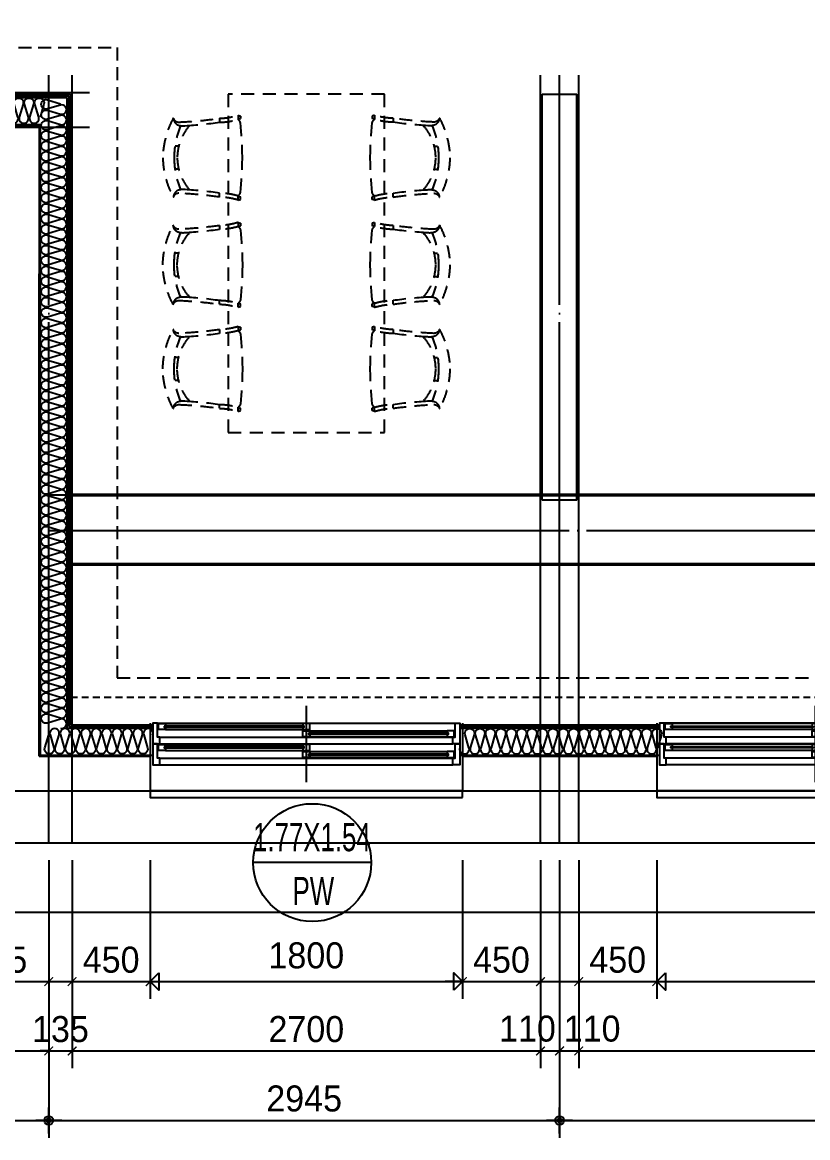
# Model space of a CAD drawing. Header units: millimetres. Extents: x -24416 to 92204, y -190080 to 23760.
# Drawn here: x 71957 to 76485, y -124106 to -117677 of the extents above; entities that cross this region are included whole.
import ezdxf
from ezdxf.enums import TextEntityAlignment as Align
from ezdxf.xclip import XClip

# ---------------------------------------------------------------- set-up
doc = ezdxf.new("R2010")
doc.units = ezdxf.units.MM
doc.header["$LTSCALE"] = 50
doc.header["$XCLIPFRAME"] = 0
for name, pattern in [('AUDIT_D_220706163347-0', [0]), ('CEN', [62, 60, -1, 0, -1]), ('H', [1.3, 0.8, -0.5]), ('HD', [2.5, 1.5, -1]), ('HID', [2.3, 1.5, -0.8]), ('HIDDEN', [9.525, 6.35, -3.175])]:
    doc.linetypes.add(name, pattern=pattern)
doc.layers.get('defpoints').update_dxf_attribs({"color": 139})
for name, color, linetype in [('A-창호부호', 4, 'Continuous'), ('AA-XXXX-DIMS', 7, 'Continuous'), ('ARDM', 7, 'Continuous'), ('CEN_CON', 1, 'CEN'), ('CEN_WALL', 12, 'CEN'), ('CONC', 2, 'Continuous'), ('dan1', 7, 'HID'), ('DIM', 7, 'AUDIT_D_220706163347-0'), ('ELE3_CON', 7, 'Continuous'), ('FUR_가구', 8, 'HD'), ('INS', 8, 'Continuous'), ('INSUL', 8, 'Continuous'), ('WAL_DRY', 7, 'Continuous'), ('WIN', 4, 'Continuous'), ('X - 단위세대$0$ETC', 6, 'Continuous'), ('커튼박스', 6, 'Continuous'), ('확장', 8, 'HIDDEN')]:
    doc.layers.add(name, color=color, linetype=linetype)
doc.layers.add('Defpoint', color=135, linetype='Continuous', plot=False)
doc.layers.add('MC', color=135, linetype='Continuous', plot=False)
doc.styles.add('HAUD01', font='Dotum.ttf')
doc.styles.add('맑은고딕', font='malgun.ttf', dxfattribs={"width": 0.9})
doc.dimstyles.new('DIM-50', dxfattribs={"dimscale": 50, "dimtxt": 3, "dimasz": 1, "dimexe": 2, "dimexo": 2, "dimgap": 1, "dimtad": 1, "dimdec": 0, "dimzin": 0, "dimdsep": 46, "dimtxsty": '맑은고딕', "dimblk1": 'DIMDOT', "dimblk2": 'DIMDOT', "dimsah": 1, "dimcen": 0.09, "dimdle": 2, "dimclrd": 7, "dimclre": 7, "dimclrt": 3, "dimadec": 0, "dimazin": 0, "dimtfac": 1, "dimtdec": 0, "dimtix": 1, "dimtmove": 2, "dimatfit": 3, "dimldrblk": 'DIMDOT', "dimfxl": 1, "dimtolj": 1, "dimtzin": 0, "dimarcsym": 0})
doc.dimstyles.new('MCDIM-50', dxfattribs={"dimscale": 50, "dimtxt": 3, "dimasz": 1, "dimexe": 2, "dimexo": 2, "dimgap": 1, "dimtad": 1, "dimdec": 0, "dimzin": 0, "dimdsep": 46, "dimtxsty": '맑은고딕', "dimblk1": 'ARCHTICK', "dimblk2": 'ARCHTICK', "dimsah": 1, "dimcen": 0.09, "dimdle": 2, "dimclrd": 7, "dimclre": 7, "dimclrt": 3, "dimadec": 0, "dimazin": 0, "dimtfac": 1, "dimtdec": 0, "dimtix": 1, "dimtmove": 2, "dimatfit": 3, "dimldrblk": 'ARCHTICK', "dimfxl": 1, "dimtolj": 1, "dimtzin": 0, "dimarcsym": 0})
doc.dimstyles.new('외부100-win', dxfattribs={"dimscale": 50, "dimtxt": 3, "dimasz": 1, "dimexe": 2, "dimexo": 2.5, "dimgap": 1.5, "dimtad": 1, "dimdec": 0, "dimzin": 0, "dimdsep": 46, "dimtxsty": '맑은고딕', "dimblk": 'DO2-2', "dimblk1": 'DO2-2', "dimblk2": 'DIMDOT', "dimcen": 0.09, "dimdle": 2, "dimclrd": 7, "dimclre": 7, "dimclrt": 3, "dimadec": 0, "dimazin": 0, "dimtfac": 1, "dimtdec": 0, "dimtix": 1, "dimtmove": 2, "dimatfit": 3, "dimldrblk": 'DO2-2', "dimfxl": 1, "dimtolj": 1, "dimtzin": 0, "dimarcsym": 0})

# ---------------------------------------------------------------- blocks, each defined once
blk = doc.blocks.new('WIN_이중창_3300-2')
at = {"layer": 'Defpoint'}
for p, q in [((-15, 240), (-15, 0)), ((3285, 240), (3285, 0))]:
    blk.add_line(p, q, dxfattribs=at)
at = {"layer": 'WIN'}
for p, q in [((900, -100), (900, 340)), ((2370, -100), (2370, 340))]:
    blk.add_line(p, q, dxfattribs=at)
at = {"layer": 'WIN', "color": 8}
for p, q in [((3242, 240), (28, 240)), ((880, 237), (73, 237)), ((880, 202), (73, 202)), ((2350, 196), (920, 196)), ((3197, 237), (2390, 237)), ((3197, 202), (2390, 202)), ((3230, 158), (40, 158)), ((2350, 161), (920, 161)), ((3230, 120), (40, 120)), ((880, 117), (73, 117)), ((880, 82), (73, 82)), ((2350, 76), (920, 76)), ((3197, 117), (2390, 117)), ((3197, 82), (2390, 82)), ((3230, 38), (40, 38)), ((3230, 0), (40, 0)), ((2350, 41), (920, 41))]:
    blk.add_line(p, q, dxfattribs=at)
at = {"layer": 'WIN'}
for points in [[(40, 158), (28, 158), (28, 240), (0, 240), (0, 120), (40, 120), (40, 158)], [(73, 216.5), (73, 202), (33, 202), (33, 237), (73, 237), (73, 222.5)], [(887, 222.5), (887, 216.5), (66, 216.5), (66, 222.5), (887, 222.5)], [(880, 216.5), (880, 202), (920, 202), (920, 237), (880, 237), (880, 222.5)], [(920, 175.5), (920, 161), (880, 161), (880, 196), (920, 196), (920, 181.5)], [(2390, 216.5), (2390, 202), (2350, 202), (2350, 237), (2390, 237), (2390, 222.5)], [(2350, 175.5), (2350, 161), (2390, 161), (2390, 196), (2350, 196), (2350, 181.5)], [(3204, 222.5), (3204, 216.5), (2383, 216.5), (2383, 222.5), (3204, 222.5)], [(3197, 216.5), (3197, 202), (3237, 202), (3237, 237), (3197, 237), (3197, 222.5)], [(3230, 158), (3242, 158), (3242, 240), (3270, 240), (3270, 120), (3230, 120), (3230, 158)], [(2357, 181.5), (2357, 175.5), (913, 175.5), (913, 181.5), (2357, 181.5)], [(40, 38), (28, 38), (28, 120), (0, 120), (0, 0), (40, 0), (40, 38)], [(73, 96.5), (73, 82), (33, 82), (33, 117), (73, 117), (73, 102.5)], [(887, 102.5), (887, 96.5), (66, 96.5), (66, 102.5), (887, 102.5)], [(880, 96.5), (880, 82), (920, 82), (920, 117), (880, 117), (880, 102.5)], [(920, 55.5), (920, 41), (880, 41), (880, 76), (920, 76), (920, 61.5)], [(2390, 96.5), (2390, 82), (2350, 82), (2350, 117), (2390, 117), (2390, 102.5)], [(2350, 55.5), (2350, 41), (2390, 41), (2390, 76), (2350, 76), (2350, 61.5)], [(3204, 102.5), (3204, 96.5), (2383, 96.5), (2383, 102.5), (3204, 102.5)], [(3197, 96.5), (3197, 82), (3237, 82), (3237, 117), (3197, 117), (3197, 102.5)], [(3230, 38), (3242, 38), (3242, 120), (3270, 120), (3270, 0), (3230, 0), (3230, 38)], [(2357, 61.5), (2357, 55.5), (913, 55.5), (913, 61.5), (2357, 61.5)]]:
    blk.add_lwpolyline(points, dxfattribs=at)
blk = doc.blocks.new('식탁-1950x900')
at = {"layer": 'FUR_가구'}
for p, q in [((-393, -121.6), (-379.1, -126)), ((-393, -121.6), (-392.7, -145.4)), ((-379.1, -126), (-379.3, -141)), ((393, -121.6), (379.1, -126)), ((379.1, -126), (379.3, -141)), ((393, -121.6), (392.7, -145.4)), ((-500.1, -139.2), (-499.9, -162.1)), ((-392.7, -144.6), (-379.3, -141)), ((392.7, -144.6), (379.3, -141)), ((500.1, -139.2), (499.9, -162.1)), ((-735.6, -299), (-756.6, -299.2)), ((735.6, -299), (756.6, -299.2)), ((-735.6, -433.1), (-756.6, -432.9)), ((735.6, -433.1), (756.6, -432.9)), ((-500.1, -592.9), (-499.9, -570)), ((500.1, -592.9), (499.9, -570)), ((-393, -610.5), (-392.7, -586.7)), ((-393, -610.5), (-379.1, -606.2)), ((-392.7, -587.5), (-379.3, -591.1)), ((-379.1, -606.2), (-379.3, -591.1)), ((379.1, -606.2), (379.3, -591.1)), ((393, -610.5), (379.1, -606.2)), ((392.7, -587.5), (379.3, -591.1)), ((393, -610.5), (392.7, -586.7)), ((-500.1, -757.1), (-499.9, -780)), ((-393, -739.5), (-379.1, -743.8)), ((-393, -739.5), (-392.7, -763.3)), ((-392.7, -762.5), (-379.3, -758.9)), ((-379.1, -743.8), (-379.3, -758.9)), ((393, -739.5), (379.1, -743.8)), ((379.1, -743.8), (379.3, -758.9)), ((392.7, -762.5), (379.3, -758.9)), ((393, -739.5), (392.7, -763.3)), ((500.1, -757.1), (499.9, -780)), ((-735.6, -916.9), (-756.6, -917.1)), ((735.6, -916.9), (756.6, -917.1)), ((-735.6, -1051), (-756.6, -1050.8)), ((735.6, -1051), (756.6, -1050.8)), ((-500.1, -1210.8), (-499.9, -1187.9)), ((-393, -1228.4), (-392.7, -1204.6)), ((-392.7, -1205.4), (-379.3, -1209)), ((-379.1, -1224), (-379.3, -1209)), ((379.1, -1224), (379.3, -1209)), ((392.7, -1205.4), (379.3, -1209)), ((393, -1228.4), (392.7, -1204.6)), ((500.1, -1210.8), (499.9, -1187.9)), ((-393, -1228.4), (-379.1, -1224)), ((393, -1228.4), (379.1, -1224)), ((-393, -1339.5), (-379.1, -1343.8)), ((-393, -1339.5), (-392.7, -1363.3)), ((-379.1, -1343.8), (-379.3, -1358.9)), ((393, -1339.5), (379.1, -1343.8)), ((379.1, -1343.8), (379.3, -1358.9)), ((393, -1339.5), (392.7, -1363.3)), ((-500.1, -1357.1), (-499.9, -1380)), ((-392.7, -1362.5), (-379.3, -1358.9)), ((392.7, -1362.5), (379.3, -1358.9)), ((500.1, -1357.1), (499.9, -1380)), ((-735.6, -1516.9), (-756.6, -1517.1)), ((735.6, -1516.9), (756.6, -1517.1)), ((-735.6, -1651), (-756.6, -1650.8)), ((735.6, -1651), (756.6, -1650.8)), ((-500.1, -1810.8), (-499.9, -1787.9)), ((500.1, -1810.8), (499.9, -1787.9)), ((-393, -1828.4), (-392.7, -1804.6)), ((-393, -1828.4), (-379.1, -1824)), ((-392.7, -1805.4), (-379.3, -1809)), ((-379.1, -1824), (-379.3, -1809)), ((379.1, -1824), (379.3, -1809)), ((393, -1828.4), (379.1, -1824)), ((392.7, -1805.4), (379.3, -1809)), ((393, -1828.4), (392.7, -1804.6))]:
    blk.add_line(p, q, dxfattribs=at)
blk.add_lwpolyline([(-450, 0), (450, 0), (450, -1950), (-450, -1950)], close=True, dxfattribs=at)
for centre, radius, start, end in [((-510.6, 259.9), 399.2, 271.50557, 287.13357), ((-324.7, -376.8), 502.7, 151.61301, 178.77221), ((-735.8, -128.1), 32.7, 197.29847, 270.53959), ((-715.5, -133.6), 51.6, 184.73657, 233.96327), ((-301.1, -364.6), 460.9, 156.58558, 180.17751), ((-711.1, -94), 88.5, 246.80527, 277.25757), ((-464.2, -367.5), 279.9, 137.91521, 179.69623), ((-839.2, 2261.8), 2424.8, 272.45149, 278.03657), ((-839.2, 2261.8), 2447.5, 273.26257, 277.96657), ((-510.6, 259.9), 422.1, 271.45157, 286.22903), ((-411.8, -172), 32.7, 1.98952, 54.31967), ((-2602.4, -386.7), 2233.9, 0.5286, 5.54351), ((-324.7, -355.3), 502.7, 181.22779, 208.38699), ((-301.1, -367.5), 460.9, 179.82249, 203.41442), ((-464.2, -364.6), 279.9, 180.30377, 222.08479), ((-2602.4, -345.5), 2233.9, 354.45649, 359.4714), ((-735.8, -604), 32.7, 89.46041, 162.70153), ((-715.5, -598.6), 51.6, 126.03673, 175.26343), ((-711.1, -638.2), 88.5, 82.74243, 113.19473), ((-839.2, -2993.9), 2424.8, 81.96343, 87.54851), ((-839.2, -2993.9), 2447.5, 82.03343, 86.73743), ((-510.6, -992), 422.1, 73.77097, 88.54843), ((-411.8, -560.1), 32.7, 305.68033, 358.01048), ((-510.6, -992), 399.2, 72.86643, 88.49443), ((-324.7, -994.7), 502.7, 151.61301, 178.77221), ((-735.8, -746), 32.7, 197.29847, 270.53959), ((-715.5, -751.4), 51.6, 184.73657, 233.96327), ((-839.2, 1643.9), 2424.8, 272.45149, 278.03657), ((-510.6, -358), 399.2, 271.50557, 287.13357), ((-510.6, -358), 422.1, 271.45157, 286.22903), ((-411.8, -789.9), 32.7, 1.98952, 54.31967), ((-301.1, -982.5), 460.9, 156.58558, 180.17751), ((-711.1, -711.8), 88.5, 246.80527, 277.25757), ((-464.2, -985.4), 279.9, 137.91521, 179.69623), ((-839.2, 1643.9), 2447.5, 273.26257, 277.96657), ((-2602.4, -1004.5), 2233.9, 0.5286, 5.54351), ((-324.7, -973.2), 502.7, 181.22779, 208.38699), ((-301.1, -985.4), 460.9, 179.82249, 203.41442), ((-464.2, -982.5), 279.9, 180.30377, 222.08479), ((-2602.4, -963.3), 2233.9, 354.45649, 359.4714), ((-735.8, -1221.9), 32.7, 89.46041, 162.70153), ((-715.5, -1216.4), 51.6, 126.03673, 175.26343), ((-711.1, -1256), 88.5, 82.74243, 113.19473), ((-839.2, -3611.8), 2424.8, 81.96343, 87.54851), ((-839.2, -3611.8), 2447.5, 82.03343, 86.73743), ((-510.6, -1609.9), 399.2, 72.86643, 88.49443), ((-510.6, -1609.9), 422.1, 73.77097, 88.54843), ((-411.8, -1178), 32.7, 305.68033, 358.01048), ((-510.6, -958), 399.2, 271.50557, 287.13357), ((-324.7, -1594.7), 502.7, 151.61301, 178.77221), ((-735.8, -1346), 32.7, 197.29847, 270.53959), ((-715.5, -1351.4), 51.6, 184.73657, 233.96327), ((-301.1, -1582.5), 460.9, 156.58558, 180.17751), ((-711.1, -1311.8), 88.5, 246.80527, 277.25757), ((-464.2, -1585.4), 279.9, 137.91521, 179.69623), ((-839.2, 1043.9), 2424.8, 272.45149, 278.03657), ((-839.2, 1043.9), 2447.5, 273.26257, 277.96657), ((-510.6, -958), 422.1, 271.45157, 286.22903), ((-411.8, -1389.9), 32.7, 1.98952, 54.31967), ((-2602.4, -1604.5), 2233.9, 0.5286, 5.54351), ((-324.7, -1573.2), 502.7, 181.22779, 208.38699), ((-301.1, -1585.4), 460.9, 179.82249, 203.41442), ((-464.2, -1582.5), 279.9, 180.30377, 222.08479), ((-2602.4, -1563.3), 2233.9, 354.45649, 359.4714), ((-735.8, -1821.9), 32.7, 89.46041, 162.70153), ((-715.5, -1816.4), 51.6, 126.03673, 175.26343), ((-711.1, -1856), 88.5, 82.74243, 113.19473), ((-839.2, -4211.8), 2424.8, 81.96343, 87.54851), ((-839.2, -4211.8), 2447.5, 82.03343, 86.73743), ((-510.6, -2209.9), 422.1, 73.77097, 88.54843), ((-411.8, -1778), 32.7, 305.68033, 358.01048), ((-510.6, -2209.9), 399.2, 72.86643, 88.49443)]:
    blk.add_arc(centre, radius, start, end, dxfattribs=at)
at = {"layer": 'FUR_가구', "extrusion": (0, 0, -1)}
for centre, major_axis, start_param, end_param in [((510.6, 259.9), (-391.6, 77.3), 4.543868, 4.816628), ((2602.4, -386.7), (-1579.6, 1579.6), 5.507013, 5.59454), ((411.8, -172), (-23.1, 23.1), 5.532511, 6.445844), ((510.6, 259.9), (-418.1, 57.7), 4.600712, 4.858628), ((839.2, 2261.8), (261.2, 2433.5), 3.0916, 3.173701), ((839.2, 2261.8), (308.9, 2405.1), 3.056625, 3.154103), ((464.2, -367.5), (197.9, 197.9), 0.05088, 0.780096), ((711.1, -94), (-62.6, 62.6), 3.522166, 4.053659), ((301.1, -364.6), (447.5, 110.4), -0.166893, 0.244864), ((735.8, -128.1), (-23.1, 23.1), 2.65811, 3.936408), ((715.5, -133.6), (-36.5, 36.5), 2.438863, 3.298031), ((324.7, -376.8), (355.5, 355.5), 0.289952, 0.763969), ((2602.4, -345.5), (-114, 2231), 4.666674, 4.7542), ((464.2, -364.6), (197.9, 197.9), 0.7907, 1.519916), ((301.1, -367.5), (-450.7, 96.7), 2.927084, 3.338841), ((324.7, -355.3), (-355.5, 355.5), 2.377624, 2.851641), ((411.8, -560.1), (-23.1, 23.1), 4.54973, 5.463063), ((510.6, -992), (410.7, 97.2), 4.661547, 4.919462), ((839.2, -2993.9), (-321.8, 2426.3), -0.007165, 0.074936), ((839.2, -2993.9), (-242.6, 2412.6), -0.040038, 0.05744), ((711.1, -638.2), (62.6, 62.6), -0.912067, -0.380574), ((735.8, -604), (23.1, 23.1), -0.794816, 0.483483), ((715.5, -598.6), (-36.5, 36.5), 1.414358, 2.273526), ((510.6, -992), (392, 75.2), 4.602977, 4.875737)]:
    blk.add_ellipse(centre, major_axis=major_axis, ratio=1, start_param=start_param, end_param=end_param, dxfattribs=at)
at = {"layer": 'FUR_가구'}
for centre, major_axis, start_param, end_param in [((411.8, -789.9), (23.1, 23.1), 1.408137, 2.321471), ((510.6, -358), (-410.7, 97.2), 1.519954, 1.777869), ((510.6, -358), (-392, 75.2), 1.461384, 1.734144), ((839.2, 1643.9), (242.6, 2412.6), 3.101555, 3.199033), ((735.8, -746), (-23.1, 23.1), 2.346777, 3.625076), ((715.5, -751.4), (36.5, 36.5), 4.55595, 5.415118), ((324.7, -994.7), (355.5, 355.5), 5.519216, 5.993234), ((2602.4, -1004.5), (114, 2231), 1.525081, 1.612608), ((839.2, 1643.9), (321.8, 2426.3), 3.134428, 3.216528), ((464.2, -985.4), (-197.9, 197.9), 3.932293, 4.661509), ((711.1, -711.8), (-62.6, 62.6), 2.229526, 2.761019), ((301.1, -982.5), (450.7, 96.7), -0.214508, 0.197248), ((2602.4, -963.3), (1579.6, 1579.6), 2.36542, 2.452947), ((464.2, -982.5), (-197.9, 197.9), 3.192473, 3.921689), ((301.1, -985.4), (-447.5, 110.4), 2.9747, 3.386457), ((324.7, -973.2), (-355.5, 355.5), 3.431544, 3.905562), ((411.8, -1178), (23.1, 23.1), 2.390918, 3.304252), ((510.6, -1609.9), (418.1, 57.7), 1.45912, 1.717035), ((510.6, -1609.9), (391.6, 77.3), 1.402276, 1.675036), ((839.2, -3611.8), (-261.2, 2433.5), -0.049992, 0.032108), ((839.2, -3611.8), (-308.9, 2405.1), -0.084967, 0.012511), ((711.1, -1256), (62.6, 62.6), 0.380574, 0.912067), ((735.8, -1221.9), (23.1, 23.1), 5.799702, 7.078001), ((715.5, -1216.4), (36.5, 36.5), 5.580456, 6.439624), ((510.6, -958), (-392, 75.2), 1.461384, 1.734144), ((2602.4, -1604.5), (114, 2231), 1.525081, 1.612608), ((411.8, -1389.9), (23.1, 23.1), 1.408137, 2.321471), ((510.6, -958), (-410.7, 97.2), 1.519954, 1.777869), ((839.2, 1043.9), (321.8, 2426.3), 3.134428, 3.216528), ((839.2, 1043.9), (242.6, 2412.6), 3.101555, 3.199033), ((464.2, -1585.4), (-197.9, 197.9), 3.932293, 4.661509), ((711.1, -1311.8), (-62.6, 62.6), 2.229526, 2.761019), ((301.1, -1582.5), (450.7, 96.7), -0.214508, 0.197248), ((735.8, -1346), (-23.1, 23.1), 2.346777, 3.625076), ((715.5, -1351.4), (36.5, 36.5), 4.55595, 5.415118), ((324.7, -1594.7), (355.5, 355.5), 5.519216, 5.993234), ((2602.4, -1563.3), (1579.6, 1579.6), 2.36542, 2.452947), ((464.2, -1582.5), (-197.9, 197.9), 3.192473, 3.921689), ((301.1, -1585.4), (-447.5, 110.4), 2.9747, 3.386457), ((324.7, -1573.2), (-355.5, 355.5), 3.431544, 3.905562), ((411.8, -1778), (23.1, 23.1), 2.390918, 3.304252), ((510.6, -2209.9), (418.1, 57.7), 1.45912, 1.717035), ((839.2, -4211.8), (-261.2, 2433.5), -0.049992, 0.032108), ((839.2, -4211.8), (-308.9, 2405.1), -0.084967, 0.012511), ((711.1, -1856), (62.6, 62.6), 0.380574, 0.912067), ((735.8, -1821.9), (23.1, 23.1), 5.799702, 7.078001), ((715.5, -1816.4), (36.5, 36.5), 5.580456, 6.439624), ((510.6, -2209.9), (391.6, 77.3), 1.402276, 1.675036)]:
    blk.add_ellipse(centre, major_axis=major_axis, ratio=1, start_param=start_param, end_param=end_param, dxfattribs=at)
blk = doc.blocks.new('insul1')
blk.add_lwpolyline([(0, 0.25, 1.344031), (0.35, 0.25), (0.2, 0.75, -1.344031), (0.55, 0.75), (0.4, 0.25)], format="xyb")
blk = doc.blocks.new('DongSinsul_1')
at = {"layer": 'INSUL'}
blk.add_lwpolyline([(0, 0.25, 1.34403), (0.35, 0.25), (0.2, 0.75, -1.34403), (0.55, 0.75), (0.4, 0.25)], format="xyb", dxfattribs=at)
blk = doc.blocks.new('WIN_이중창_1800')
at = {"layer": 'Defpoint'}
for p, q in [((-15, 240), (-15, 0)), ((1785, 240), (1785, 0))]:
    blk.add_line(p, q, dxfattribs=at)
at = {"layer": 'WIN'}
blk.add_line((885, -100), (885, 340), dxfattribs=at)
at = {"layer": 'WIN', "color": 8}
for p, q in [((1742, 240), (28, 240)), ((865, 196), (73, 196)), ((1697, 237), (905, 237)), ((1697, 202), (905, 202)), ((1730, 158), (40, 158)), ((865, 161), (73, 161)), ((1730, 120), (40, 120)), ((865, 76), (73, 76)), ((1697, 117), (905, 117)), ((1697, 82), (905, 82)), ((1730, 38), (40, 38)), ((1730, 0), (40, 0)), ((865, 41), (73, 41))]:
    blk.add_line(p, q, dxfattribs=at)
at = {"layer": 'WIN'}
for points in [[(40, 158), (28, 158), (28, 240), (0, 240), (0, 120), (40, 120), (40, 158)], [(73, 175.5), (73, 161), (33, 161), (33, 196), (73, 196), (73, 181.5)], [(905, 216.5), (905, 202), (865, 202), (865, 237), (905, 237), (905, 222.5)], [(865, 175.5), (865, 161), (905, 161), (905, 196), (865, 196), (865, 181.5)], [(1704, 222.5), (1704, 216.5), (898, 216.5), (898, 222.5), (1704, 222.5)], [(1697, 216.5), (1697, 202), (1737, 202), (1737, 237), (1697, 237), (1697, 222.5)], [(1730, 158), (1742, 158), (1742, 240), (1770, 240), (1770, 120), (1730, 120), (1730, 158)], [(872, 181.5), (872, 175.5), (66, 175.5), (66, 181.5), (872, 181.5)], [(40, 38), (28, 38), (28, 120), (0, 120), (0, 0), (40, 0), (40, 38)], [(73, 55.5), (73, 41), (33, 41), (33, 76), (73, 76), (73, 61.5)], [(905, 96.5), (905, 82), (865, 82), (865, 117), (905, 117), (905, 102.5)], [(865, 55.5), (865, 41), (905, 41), (905, 76), (865, 76), (865, 61.5)], [(1704, 102.5), (1704, 96.5), (898, 96.5), (898, 102.5), (1704, 102.5)], [(1697, 96.5), (1697, 82), (1737, 82), (1737, 117), (1697, 117), (1697, 102.5)], [(1730, 38), (1742, 38), (1742, 120), (1770, 120), (1770, 0), (1730, 0), (1730, 38)], [(872, 61.5), (872, 55.5), (66, 55.5), (66, 61.5), (872, 61.5)]]:
    blk.add_lwpolyline(points, dxfattribs=at)
blk = doc.blocks.new('U-121A(확장)1', base_point=(300293.2, -148733.3))
at = {"layer": 'CEN_CON'}
for p, q in [((317448.2, -149033.3), (317448.2, -144608.3)), ((320393.2, -149033.3), (320393.2, -144608.3)), ((314628.2, -148733.3), (329263.2, -148733.3))]:
    blk.add_line(p, q, dxfattribs=at)
at = {"layer": 'CEN_WALL'}
for p, q in [((314028.2, -144908.3), (317683.2, -144908.3)), ((317448.2, -147233.3), (325023.2, -147233.3))]:
    blk.add_line(p, q, dxfattribs=at)
at = {"layer": 'CONC'}
for p, q in [((320293.2, -147058.3), (320293.2, -144718.3)), ((320293.2, -144718.3), (320493.2, -144718.3)), ((320493.2, -147058.3), (320493.2, -144718.3)), ((316873.2, -144898.3), (317393.2, -144898.3)), ((317393.2, -144898.3), (317393.2, -148533.3)), ((320493.2, -147058.3), (320293.2, -147058.3)), ((317393.2, -148533.3), (318033.2, -148533.3)), ((318033.2, -148533.3), (318033.2, -148733.3)), ((319833.2, -148533.3), (320953.2, -148533.3)), ((319833.2, -148533.3), (319833.2, -148733.3)), ((320953.2, -148533.3), (320953.2, -148733.3)), ((317193.2, -148733.3), (318033.2, -148733.3)), ((319833.2, -148733.3), (320953.2, -148733.3))]:
    blk.add_line(p, q, dxfattribs=at)
at = {"layer": 'dan1'}
blk.add_lwpolyline([(308563.2, -142508.3), (308253.2, -142508.3), (308253.2, -139348.3), (305613.2, -139348.3), (305613.2, -140233.3), (304993.2, -140233.3), (304993.2, -148083.3), (314053.2, -148083.3), (314053.2, -144448.3), (317843.2, -144448.3), (317843.2, -148083.3), (324403.2, -148083.3), (324403.2, -146593.3), (324713.2, -146593.3)], dxfattribs=at)
at = {"layer": 'ELE3_CON'}
for p, q in [((319833.2, -148733.3), (318033.2, -148733.3)), ((324253.2, -148733.3), (320953.2, -148733.3))]:
    blk.add_line(p, q, dxfattribs=at)
at = {"layer": 'INS'}
for p, q in [((316858.2, -144738.3), (317448.2, -144738.3)), ((317448.2, -144738.3), (317553.2, -144738.3)), ((317553.2, -144738.3), (317553.2, -148373.3)), ((316858.2, -144893.3), (317398.2, -144893.3)), ((317398.2, -144893.3), (317398.2, -148528.3)), ((317393.2, -148533.3), (317393.2, -145753.3)), ((317553.2, -148373.3), (318048.2, -148373.3)), ((319818.2, -148373.3), (320968.2, -148373.3)), ((317398.2, -148528.3), (318048.2, -148528.3)), ((319818.2, -148528.3), (320968.2, -148528.3))]:
    blk.add_line(p, q, dxfattribs=at)
at = {"layer": 'MC'}
for p, q in [((317583.2, -149033.3), (317583.2, -144608.3)), ((320283.2, -149033.3), (320283.2, -144608.3)), ((320503.2, -149033.3), (320503.2, -144608.3)), ((304443.2, -144708.3), (317683.2, -144708.3)), ((317448.2, -147028.3), (325023.2, -147028.3))]:
    blk.add_line(p, q, dxfattribs=at)
at = {"layer": 'WAL_DRY'}
for p, q in [((316858.2, -144718.3), (317573.2, -144718.3)), ((317573.2, -144718.3), (317573.2, -148353.3)), ((316858.2, -144728.3), (317563.2, -144728.3)), ((317563.2, -144728.3), (317563.2, -148363.3)), ((317563.2, -148363.3), (318048.2, -148363.3)), ((317573.2, -148353.3), (318048.2, -148353.3)), ((319818.2, -148353.3), (320968.2, -148353.3)), ((319818.2, -148363.3), (320968.2, -148363.3))]:
    blk.add_line(p, q, dxfattribs=at)
at = {"layer": 'X - 단위세대$0$ETC'}
for points in [[(319833.2, -148773.3), (319833.2, -148733.3), (318033.2, -148733.3), (318033.2, -148773.3), (319833.2, -148773.3)], [(324253.2, -148773.3), (324253.2, -148733.3), (320953.2, -148733.3), (320953.2, -148773.3), (324253.2, -148773.3)]]:
    blk.add_lwpolyline(points, dxfattribs=at)
at = {"layer": '커튼박스', "linetype": 'H'}
blk.add_line((317573.2, -148193.3), (324713.2, -148193.3), dxfattribs=at)
at = {"layer": '확장', "ltscale": 0.5, "const_width": 20, "flags": 128}
for points in [[(324713.2, -147028.3), (317583.2, -147028.3)], [(324713.2, -147428.3), (317583.2, -147428.3)]]:
    blk.add_lwpolyline(points, dxfattribs=at)
at = {"layer": 'FUR_가구', "xscale": -1}
blk.add_blockref('식탁-1950x900', (318933.2, -144718.3), dxfattribs=at)
at = {"layer": 'INS', "row_count": 1}
for p, xscale, yscale, zscale, rotation, column_count, row_spacing, column_spacing in [((317553.2, -148373.3), 150.0000000000002, 150.0000000000002, 150.0000000000002, 90, 60, -4.733165431326071e-30, 60.00000000000009), ((318048.2, -148373.3), 150, 150, 150, 180, 10, -3.155443620884047e-30, 60)]:
    blk.add_blockref('insul1', p, dxfattribs=dict(at, xscale=xscale, yscale=yscale, zscale=zscale, rotation=rotation, column_count=column_count, row_spacing=row_spacing, column_spacing=column_spacing))
at = {"layer": 'INS', "xscale": 150, "yscale": 150, "zscale": 150, "row_count": 1, "column_count": 19, "row_spacing": 0, "column_spacing": 60}
blk.add_blockref('insul1', (319818.2, -148523.3), dxfattribs=at)
at = {"layer": 'INSUL', "xscale": 150, "yscale": 150, "zscale": 150, "row_count": 1, "column_count": 9, "row_spacing": 1, "column_spacing": 60}
blk.add_blockref('DongSinsul_1', (316858.2, -144888.3), dxfattribs=at)
at = {"layer": 'WIN', "xscale": -1}
blk.add_blockref('WIN_이중창_1800', (319818.2, -148583.3), dxfattribs=at)
at = {"layer": 'WIN'}
blk.add_blockref('WIN_이중창_3300-2', (320968.2, -148583.3), dxfattribs=at)
blk = doc.blocks.new('A$C4D377245')
at = {"layer": 'A-창호부호'}
blk.add_line((675.4, 345), (14.6, 345), dxfattribs=at)
blk.add_circle((345, 345), 330.4, dxfattribs=at)
blk = doc.blocks.new('_ArchTick')
at = {"color": 0, "linetype": 'ByBlock', "const_width": 0.15}
blk.add_lwpolyline([(-0.5, -0.5), (0.5, 0.5)], dxfattribs=at)
blk = doc.blocks.new('*D150')
at = {"layer": 'defpoints', "color": 0, "linetype": 'ByBlock', "transparency": 16777216}
for p in [(21380.6, -146165.9), (21955.6, -146165.9), (21955.6, -146965.9)]:
    blk.add_point(p, dxfattribs=at)
at = {"layer": 'DIM', "color": 7, "linetype": 'ByBlock', "lineweight": -2, "transparency": 16777216}
for p, q in [((21380.6, -146265.9), (21380.6, -147065.9)), ((21955.6, -146265.9), (21955.6, -147065.9)), ((21280.6, -146965.9), (22055.6, -146965.9))]:
    blk.add_line(p, q, dxfattribs=at)
at = {"layer": 'DIM', "color": 7, "linetype": 'ByBlock', "lineweight": -2, "transparency": 16777216, "xscale": 50, "yscale": 50, "zscale": 50, "rotation": 180}
blk.add_blockref('_ArchTick', (21380.6, -146965.9), dxfattribs=at)
at = {"layer": 'DIM', "color": 7, "linetype": 'ByBlock', "lineweight": -2, "transparency": 16777216, "xscale": 50, "yscale": 50, "zscale": 50}
blk.add_blockref('_ArchTick', (21955.6, -146965.9), dxfattribs=at)
at = {"layer": 'DIM', "color": 3, "linetype": 'ByBlock', "transparency": 16777216, "insert": (21668.1, -146840.8), "char_height": 150, "attachment_point": 5, "style": 'HAUD01'}
blk.add_mtext('\\A1;575', dxfattribs=at)
blk = doc.blocks.new('DIMDOT')
at = {"layer": 'AA-XXXX-DIMS'}
for p, q in [((0, -1.5), (0, 1.5)), ((-1.5, 0), (1.5, 0))]:
    blk.add_line(p, q, dxfattribs=at)
for radius in [0.5, 0.25]:
    blk.add_circle((0, 0), radius, dxfattribs=at)
blk = doc.blocks.new('*D704')
at = {"layer": 'defpoints', "color": 0, "transparency": 16777216}
for p in [(19135.6, -146165.9), (21955.6, -146165.9), (21955.6, -147765.9)]:
    blk.add_point(p, dxfattribs=at)
at = {"layer": 'DIM', "color": 7, "lineweight": -2, "transparency": 16777216}
for p, q in [((19135.6, -146265.9), (19135.6, -147865.9)), ((21955.6, -146265.9), (21955.6, -147865.9)), ((19185.6, -147765.9), (21905.6, -147765.9))]:
    blk.add_line(p, q, dxfattribs=at)
at = {"layer": 'DIM', "color": 7, "lineweight": -2, "transparency": 16777216, "xscale": 50, "yscale": 50, "zscale": 50, "rotation": 180}
blk.add_blockref('DIMDOT', (19135.6, -147765.9), dxfattribs=at)
at = {"layer": 'DIM', "color": 7, "lineweight": -2, "transparency": 16777216, "xscale": 50, "yscale": 50, "zscale": 50}
blk.add_blockref('DIMDOT', (21955.6, -147765.9), dxfattribs=at)
at = {"layer": 'DIM', "color": 3, "transparency": 16777216, "insert": (20545.6, -147640.8), "char_height": 150, "attachment_point": 5, "style": 'HAUD01'}
blk.add_mtext('\\A1;2820', dxfattribs=at)
blk = doc.blocks.new('*D705')
at = {"layer": 'defpoints', "color": 0, "transparency": 16777216}
for p in [(21955.6, -146165.9), (24900.6, -146165.9), (24900.6, -147765.9)]:
    blk.add_point(p, dxfattribs=at)
at = {"layer": 'DIM', "color": 7, "lineweight": -2, "transparency": 16777216}
for p, q in [((21955.6, -146265.9), (21955.6, -147865.9)), ((24900.6, -146265.9), (24900.6, -147865.9)), ((22005.6, -147765.9), (24850.6, -147765.9))]:
    blk.add_line(p, q, dxfattribs=at)
at = {"layer": 'DIM', "color": 7, "lineweight": -2, "transparency": 16777216, "xscale": 50, "yscale": 50, "zscale": 50, "rotation": 180}
blk.add_blockref('DIMDOT', (21955.6, -147765.9), dxfattribs=at)
at = {"layer": 'DIM', "color": 7, "lineweight": -2, "transparency": 16777216, "xscale": 50, "yscale": 50, "zscale": 50}
blk.add_blockref('DIMDOT', (24900.6, -147765.9), dxfattribs=at)
at = {"layer": 'DIM', "color": 3, "transparency": 16777216, "insert": (23428.1, -147640.8), "char_height": 150, "attachment_point": 5, "style": 'HAUD01'}
blk.add_mtext('\\A1;2945', dxfattribs=at)
blk = doc.blocks.new('*D706')
at = {"layer": 'defpoints', "color": 0, "transparency": 16777216}
for p in [(24900.6, -146165.9), (29320.6, -146165.9), (29320.6, -147765.9)]:
    blk.add_point(p, dxfattribs=at)
at = {"layer": 'DIM', "color": 7, "lineweight": -2, "transparency": 16777216}
for p, q in [((24900.6, -146265.9), (24900.6, -147865.9)), ((29320.6, -146265.9), (29320.6, -147865.9)), ((24950.6, -147765.9), (29270.6, -147765.9))]:
    blk.add_line(p, q, dxfattribs=at)
at = {"layer": 'DIM', "color": 7, "lineweight": -2, "transparency": 16777216, "xscale": 50, "yscale": 50, "zscale": 50, "rotation": 180}
blk.add_blockref('DIMDOT', (24900.6, -147765.9), dxfattribs=at)
at = {"layer": 'DIM', "color": 7, "lineweight": -2, "transparency": 16777216, "xscale": 50, "yscale": 50, "zscale": 50}
blk.add_blockref('DIMDOT', (29320.6, -147765.9), dxfattribs=at)
at = {"layer": 'DIM', "color": 3, "transparency": 16777216, "insert": (27110.6, -147640.8), "char_height": 150, "attachment_point": 5, "style": 'HAUD01'}
blk.add_mtext('\\A1;4420', dxfattribs=at)
blk = doc.blocks.new('*D718')
at = {"layer": 'defpoints', "color": 0, "linetype": 'ByBlock', "transparency": 16777216}
for p in [(21955.6, -146165.9), (22090.6, -146165.9), (22090.6, -147365.9)]:
    blk.add_point(p, dxfattribs=at)
at = {"layer": 'DIM', "color": 7, "linetype": 'ByBlock', "lineweight": -2, "transparency": 16777216}
for p, q in [((21955.6, -146265.9), (21955.6, -147465.9)), ((22090.6, -146265.9), (22090.6, -147465.9)), ((21955.6, -147365.9), (21905.6, -147365.9)), ((21955.6, -147365.9), (22090.6, -147365.9)), ((22090.6, -147365.9), (22140.6, -147365.9))]:
    blk.add_line(p, q, dxfattribs=at)
at = {"layer": 'DIM', "color": 7, "linetype": 'ByBlock', "lineweight": -2, "transparency": 16777216, "xscale": 50, "yscale": 50, "zscale": 50}
blk.add_blockref('_ArchTick', (21955.6, -147365.9), dxfattribs=at)
at = {"layer": 'DIM', "color": 7, "linetype": 'ByBlock', "lineweight": -2, "transparency": 16777216, "xscale": 50, "yscale": 50, "zscale": 50, "rotation": 180}
blk.add_blockref('_ArchTick', (22090.6, -147365.9), dxfattribs=at)
at = {"layer": 'DIM', "color": 3, "linetype": 'ByBlock', "transparency": 16777216, "insert": (22023.1, -147240.8), "char_height": 150, "attachment_point": 5, "style": 'HAUD01'}
blk.add_mtext('\\A1;135', dxfattribs=at)
blk = doc.blocks.new('*D719')
at = {"layer": 'defpoints', "color": 0, "linetype": 'ByBlock', "transparency": 16777216}
for p in [(22090.6, -146165.9), (24790.6, -146165.9), (24790.6, -147365.9)]:
    blk.add_point(p, dxfattribs=at)
at = {"layer": 'DIM', "color": 7, "linetype": 'ByBlock', "lineweight": -2, "transparency": 16777216}
for p, q in [((22090.6, -146265.9), (22090.6, -147465.9)), ((24790.6, -146265.9), (24790.6, -147465.9)), ((21990.6, -147365.9), (24890.6, -147365.9))]:
    blk.add_line(p, q, dxfattribs=at)
at = {"layer": 'DIM', "color": 7, "linetype": 'ByBlock', "lineweight": -2, "transparency": 16777216, "xscale": 50, "yscale": 50, "zscale": 50, "rotation": 180}
blk.add_blockref('_ArchTick', (22090.6, -147365.9), dxfattribs=at)
at = {"layer": 'DIM', "color": 7, "linetype": 'ByBlock', "lineweight": -2, "transparency": 16777216, "xscale": 50, "yscale": 50, "zscale": 50}
blk.add_blockref('_ArchTick', (24790.6, -147365.9), dxfattribs=at)
at = {"layer": 'DIM', "color": 3, "linetype": 'ByBlock', "transparency": 16777216, "insert": (23440.6, -147240.8), "char_height": 150, "attachment_point": 5, "style": 'HAUD01'}
blk.add_mtext('\\A1;2700', dxfattribs=at)
blk = doc.blocks.new('*D720')
at = {"layer": 'defpoints', "color": 0, "linetype": 'ByBlock', "transparency": 16777216}
for p in [(24790.6, -146165.9), (24900.6, -146165.9), (24900.6, -147365.9)]:
    blk.add_point(p, dxfattribs=at)
at = {"layer": 'DIM', "color": 7, "linetype": 'ByBlock', "lineweight": -2, "transparency": 16777216}
for p, q in [((24790.6, -146265.9), (24790.6, -147465.9)), ((24900.6, -146265.9), (24900.6, -147465.9)), ((24690.6, -147365.9), (25000.6, -147365.9))]:
    blk.add_line(p, q, dxfattribs=at)
at = {"layer": 'DIM', "color": 7, "linetype": 'ByBlock', "lineweight": -2, "transparency": 16777216, "xscale": 50, "yscale": 50, "zscale": 50, "rotation": 180}
blk.add_blockref('_ArchTick', (24790.6, -147365.9), dxfattribs=at)
at = {"layer": 'DIM', "color": 7, "linetype": 'ByBlock', "lineweight": -2, "transparency": 16777216, "xscale": 50, "yscale": 50, "zscale": 50}
blk.add_blockref('_ArchTick', (24900.6, -147365.9), dxfattribs=at)
at = {"layer": 'DIM', "color": 3, "linetype": 'ByBlock', "transparency": 16777216, "insert": (24715, -147238), "char_height": 150, "attachment_point": 5, "style": 'HAUD01'}
blk.add_mtext('\\A1;110', dxfattribs=at)
blk = doc.blocks.new('*D721')
at = {"layer": 'defpoints', "color": 0, "linetype": 'ByBlock', "transparency": 16777216}
for p in [(24900.6, -146165.9), (25010.6, -146165.9), (25010.6, -147365.9)]:
    blk.add_point(p, dxfattribs=at)
at = {"layer": 'DIM', "color": 7, "linetype": 'ByBlock', "lineweight": -2, "transparency": 16777216}
for p, q in [((24900.6, -146265.9), (24900.6, -147465.9)), ((25010.6, -146265.9), (25010.6, -147465.9)), ((24800.6, -147365.9), (25110.6, -147365.9))]:
    blk.add_line(p, q, dxfattribs=at)
at = {"layer": 'DIM', "color": 7, "linetype": 'ByBlock', "lineweight": -2, "transparency": 16777216, "xscale": 50, "yscale": 50, "zscale": 50, "rotation": 180}
blk.add_blockref('_ArchTick', (24900.6, -147365.9), dxfattribs=at)
at = {"layer": 'DIM', "color": 7, "linetype": 'ByBlock', "lineweight": -2, "transparency": 16777216, "xscale": 50, "yscale": 50, "zscale": 50}
blk.add_blockref('_ArchTick', (25010.6, -147365.9), dxfattribs=at)
at = {"layer": 'DIM', "color": 3, "linetype": 'ByBlock', "transparency": 16777216, "insert": (25088.1, -147238), "char_height": 150, "attachment_point": 5, "style": 'HAUD01'}
blk.add_mtext('\\A1;110', dxfattribs=at)
blk = doc.blocks.new('*D722')
at = {"layer": 'defpoints', "color": 0, "linetype": 'ByBlock', "transparency": 16777216}
for p in [(25010.6, -146165.9), (29210.6, -146165.9), (29210.6, -147365.9)]:
    blk.add_point(p, dxfattribs=at)
at = {"layer": 'DIM', "color": 7, "linetype": 'ByBlock', "lineweight": -2, "transparency": 16777216}
for p, q in [((25010.6, -146265.9), (25010.6, -147465.9)), ((29210.6, -146265.9), (29210.6, -147465.9)), ((24910.6, -147365.9), (29310.6, -147365.9))]:
    blk.add_line(p, q, dxfattribs=at)
at = {"layer": 'DIM', "color": 7, "linetype": 'ByBlock', "lineweight": -2, "transparency": 16777216, "xscale": 50, "yscale": 50, "zscale": 50, "rotation": 180}
blk.add_blockref('_ArchTick', (25010.6, -147365.9), dxfattribs=at)
at = {"layer": 'DIM', "color": 7, "linetype": 'ByBlock', "lineweight": -2, "transparency": 16777216, "xscale": 50, "yscale": 50, "zscale": 50}
blk.add_blockref('_ArchTick', (29210.6, -147365.9), dxfattribs=at)
at = {"layer": 'DIM', "color": 3, "linetype": 'ByBlock', "transparency": 16777216, "insert": (27110.6, -147240.8), "char_height": 150, "attachment_point": 5, "style": 'HAUD01'}
blk.add_mtext('\\A1;4200', dxfattribs=at)
blk = doc.blocks.new('*D736')
at = {"layer": 'defpoints', "color": 0, "linetype": 'ByBlock', "transparency": 16777216}
for p in [(22090.6, -146165.9), (22540.6, -146165.9), (22540.6, -146965.9)]:
    blk.add_point(p, dxfattribs=at)
at = {"layer": 'DIM', "color": 7, "linetype": 'ByBlock', "lineweight": -2, "transparency": 16777216}
for p, q in [((22090.6, -146265.9), (22090.6, -147065.9)), ((22540.6, -146265.9), (22540.6, -147065.9)), ((21990.6, -146965.9), (22640.6, -146965.9))]:
    blk.add_line(p, q, dxfattribs=at)
at = {"layer": 'DIM', "color": 7, "linetype": 'ByBlock', "lineweight": -2, "transparency": 16777216, "xscale": 50, "yscale": 50, "zscale": 50, "rotation": 180}
blk.add_blockref('_ArchTick', (22090.6, -146965.9), dxfattribs=at)
at = {"layer": 'DIM', "color": 7, "linetype": 'ByBlock', "lineweight": -2, "transparency": 16777216, "xscale": 50, "yscale": 50, "zscale": 50}
blk.add_blockref('_ArchTick', (22540.6, -146965.9), dxfattribs=at)
at = {"layer": 'DIM', "color": 3, "linetype": 'ByBlock', "transparency": 16777216, "insert": (22315.6, -146840.8), "char_height": 150, "attachment_point": 5, "style": 'HAUD01'}
blk.add_mtext('\\A1;450', dxfattribs=at)
blk = doc.blocks.new('DO2-2')
at = {"layer": 'ARDM'}
blk.add_line((0, 0), (-2, 0), dxfattribs=at)
blk.add_lwpolyline([(-1, -1), (-1, 1), (0, 0)], close=True, dxfattribs=at)
blk = doc.blocks.new('*D737')
at = {"layer": 'defpoints', "color": 0, "linetype": 'ByBlock', "transparency": 16777216}
for p in [(22540.6, -146165.9), (24340.6, -146165.9), (24340.6, -146965.9)]:
    blk.add_point(p, dxfattribs=at)
at = {"layer": 'DIM', "color": 7, "linetype": 'ByBlock', "lineweight": -2, "transparency": 16777216}
for p, q in [((22540.6, -146290.9), (22540.6, -147065.9)), ((24340.6, -146290.9), (24340.6, -147065.9)), ((22590.6, -146965.9), (24290.6, -146965.9))]:
    blk.add_line(p, q, dxfattribs=at)
at = {"layer": 'DIM', "color": 7, "linetype": 'ByBlock', "lineweight": -2, "transparency": 16777216, "xscale": 50, "yscale": 50, "zscale": 50, "rotation": 180}
blk.add_blockref('DO2-2', (22540.6, -146965.9), dxfattribs=at)
at = {"layer": 'DIM', "color": 7, "linetype": 'ByBlock', "lineweight": -2, "transparency": 16777216, "xscale": 50, "yscale": 50, "zscale": 50}
blk.add_blockref('DO2-2', (24340.6, -146965.9), dxfattribs=at)
at = {"layer": 'DIM', "color": 3, "linetype": 'ByBlock', "transparency": 16777216, "insert": (23440.6, -146815.8), "char_height": 150, "attachment_point": 5, "style": 'HAUD01'}
blk.add_mtext('\\A1;1800', dxfattribs=at)
blk = doc.blocks.new('*D738')
at = {"layer": 'defpoints', "color": 0, "linetype": 'ByBlock', "transparency": 16777216}
for p in [(24340.6, -146165.9), (24790.6, -146165.9), (24790.6, -146965.9)]:
    blk.add_point(p, dxfattribs=at)
at = {"layer": 'DIM', "color": 7, "linetype": 'ByBlock', "lineweight": -2, "transparency": 16777216}
for p, q in [((24340.6, -146265.9), (24340.6, -147065.9)), ((24790.6, -146265.9), (24790.6, -147065.9)), ((24240.6, -146965.9), (24890.6, -146965.9))]:
    blk.add_line(p, q, dxfattribs=at)
at = {"layer": 'DIM', "color": 7, "linetype": 'ByBlock', "lineweight": -2, "transparency": 16777216, "xscale": 50, "yscale": 50, "zscale": 50, "rotation": 180}
blk.add_blockref('_ArchTick', (24340.6, -146965.9), dxfattribs=at)
at = {"layer": 'DIM', "color": 7, "linetype": 'ByBlock', "lineweight": -2, "transparency": 16777216, "xscale": 50, "yscale": 50, "zscale": 50}
blk.add_blockref('_ArchTick', (24790.6, -146965.9), dxfattribs=at)
at = {"layer": 'DIM', "color": 3, "linetype": 'ByBlock', "transparency": 16777216, "insert": (24565.6, -146840.8), "char_height": 150, "attachment_point": 5, "style": 'HAUD01'}
blk.add_mtext('\\A1;450', dxfattribs=at)
blk = doc.blocks.new('*D739')
at = {"layer": 'defpoints', "color": 0, "linetype": 'ByBlock', "transparency": 16777216}
for p in [(25010.6, -146165.9), (25460.6, -146165.9), (25460.6, -146965.9)]:
    blk.add_point(p, dxfattribs=at)
at = {"layer": 'DIM', "color": 7, "linetype": 'ByBlock', "lineweight": -2, "transparency": 16777216}
for p, q in [((25010.6, -146265.9), (25010.6, -147065.9)), ((25460.6, -146265.9), (25460.6, -147065.9)), ((24910.6, -146965.9), (25560.6, -146965.9))]:
    blk.add_line(p, q, dxfattribs=at)
at = {"layer": 'DIM', "color": 7, "linetype": 'ByBlock', "lineweight": -2, "transparency": 16777216, "xscale": 50, "yscale": 50, "zscale": 50, "rotation": 180}
blk.add_blockref('_ArchTick', (25010.6, -146965.9), dxfattribs=at)
at = {"layer": 'DIM', "color": 7, "linetype": 'ByBlock', "lineweight": -2, "transparency": 16777216, "xscale": 50, "yscale": 50, "zscale": 50}
blk.add_blockref('_ArchTick', (25460.6, -146965.9), dxfattribs=at)
at = {"layer": 'DIM', "color": 3, "linetype": 'ByBlock', "transparency": 16777216, "insert": (25235.6, -146840.8), "char_height": 150, "attachment_point": 5, "style": 'HAUD01'}
blk.add_mtext('\\A1;450', dxfattribs=at)
blk = doc.blocks.new('*D740')
at = {"layer": 'defpoints', "color": 0, "linetype": 'ByBlock', "transparency": 16777216}
for p in [(25460.6, -146165.9), (28760.6, -146165.9), (28760.6, -146965.9)]:
    blk.add_point(p, dxfattribs=at)
at = {"layer": 'DIM', "color": 7, "linetype": 'ByBlock', "lineweight": -2, "transparency": 16777216}
for p, q in [((25460.6, -146290.9), (25460.6, -147065.9)), ((28760.6, -146290.9), (28760.6, -147065.9)), ((25510.6, -146965.9), (28710.6, -146965.9))]:
    blk.add_line(p, q, dxfattribs=at)
at = {"layer": 'DIM', "color": 7, "linetype": 'ByBlock', "lineweight": -2, "transparency": 16777216, "xscale": 50, "yscale": 50, "zscale": 50, "rotation": 180}
blk.add_blockref('DO2-2', (25460.6, -146965.9), dxfattribs=at)
at = {"layer": 'DIM', "color": 7, "linetype": 'ByBlock', "lineweight": -2, "transparency": 16777216, "xscale": 50, "yscale": 50, "zscale": 50}
blk.add_blockref('DO2-2', (28760.6, -146965.9), dxfattribs=at)
at = {"layer": 'DIM', "color": 3, "linetype": 'ByBlock', "transparency": 16777216, "insert": (27110.6, -146815.8), "char_height": 150, "attachment_point": 5, "style": 'HAUD01'}
blk.add_mtext('\\A1;3300', dxfattribs=at)
blk = doc.blocks.new('DIM-1108')
at = {"layer": 'DIM'}
for base, p1, p2, picture, middle in [((21955.6, -147765.9), (19135.6, -146165.9), (21955.6, -146165.9), '*D704', (20545.6, -147640.8)), ((24900.6, -147765.9), (21955.6, -146165.9), (24900.6, -146165.9), '*D705', (23428.1, -147640.8)), ((29320.6, -147765.9), (24900.6, -146165.9), (29320.6, -146165.9), '*D706', (27110.6, -147640.8))]:
    dim = blk.add_linear_dim(base=base, p1=p1, p2=p2, angle=180, dimstyle='DIM-50', override={"dimscale": 50, "dimtxsty": 'HAUD01'}, dxfattribs=at)
    dim.commit()
    dim.dimension.update_dxf_attribs({"geometry": picture, "text_midpoint": middle})
at = {"layer": 'DIM', "linetype": 'ByBlock'}
for base, p1, p2, dimstyle, picture, middle in [((21955.6, -146965.9), (21380.6, -146165.9), (21955.6, -146165.9), 'MCDIM-50', '*D150', (21668.1, -146840.8)), ((22090.6, -147365.9), (21955.6, -146165.9), (22090.6, -146165.9), 'MCDIM-50', '*D718', (22023.1, -147240.8)), ((24790.6, -147365.9), (22090.6, -146165.9), (24790.6, -146165.9), 'MCDIM-50', '*D719', (23440.6, -147240.8)), ((22540.6, -146965.9), (22090.6, -146165.9), (22540.6, -146165.9), 'MCDIM-50', '*D736', (22315.6, -146840.8)), ((24340.6, -146965.9), (22540.6, -146165.9), (24340.6, -146165.9), '외부100-win', '*D737', (23440.6, -146815.8)), ((24790.6, -146965.9), (24340.6, -146165.9), (24790.6, -146165.9), 'MCDIM-50', '*D738', (24565.6, -146840.8)), ((29210.6, -147365.9), (25010.6, -146165.9), (29210.6, -146165.9), 'MCDIM-50', '*D722', (27110.6, -147240.8)), ((25460.6, -146965.9), (25010.6, -146165.9), (25460.6, -146165.9), 'MCDIM-50', '*D739', (25235.6, -146840.8)), ((28760.6, -146965.9), (25460.6, -146165.9), (28760.6, -146165.9), '외부100-win', '*D740', (27110.6, -146815.8))]:
    dim = blk.add_linear_dim(base=base, p1=p1, p2=p2, angle=180, dimstyle=dimstyle, override={"dimtxsty": 'HAUD01'}, dxfattribs=at)
    dim.commit()
    dim.dimension.update_dxf_attribs({"geometry": picture, "text_midpoint": middle})
for base, p1, p2, picture, middle in [((24900.6, -147365.9), (24790.6, -146165.9), (24900.6, -146165.9), '*D720', (24715, -147238)), ((25010.6, -147365.9), (24900.6, -146165.9), (25010.6, -146165.9), '*D721', (25088.1, -147238))]:
    dim = blk.add_linear_dim(base=base, p1=p1, p2=p2, angle=180, dimstyle='MCDIM-50', override={"dimtxsty": 'HAUD01'}, dxfattribs=at)
    dim.commit()
    dim.dimension.update_dxf_attribs({"geometry": picture, "text_midpoint": middle, "dimtype": 128})

msp = doc.modelspace()

# ---------------------------------------------------------------- linework, layer by layer
at = {"layer": 'defpoints'}
for points in [[(86120.1, -107430.9), (53054.5, -107430.9), (53054.5, -124005.9), (86120.1, -124005.9)], [(85720.1, -107830.9), (53454.5, -107830.9), (53454.5, -123605.9), (85720.1, -123605.9)], [(85320.1, -108230.9), (53854.5, -108230.9), (53854.5, -123205.9), (85320.1, -123205.9)], [(84920.1, -108630.9), (54254.5, -108630.9), (54254.5, -122805.9), (84920.1, -122805.9)], [(84520.1, -109030.9), (54654.5, -109030.9), (54654.5, -122405.9), (84520.1, -122405.9)]]:
    msp.add_lwpolyline(points, close=True, dxfattribs=at)

# ---------------------------------------------------------------- block references
msp.add_blockref('DIM-1108', (50153.9, 23760))
ref = msp.add_blockref('U-121A(확장)1', (54954.5, -122105.9))
XClip(ref).set_block_clipping_path([(299993.2395842669, -149033.311332551), (329858.8019320485, -135658.3113325509)])
at = {"layer": 'A-창호부호', "xscale": 1.028985507291509, "yscale": 1.028985507291509, "zscale": 1.028985507291509}
msp.add_blockref('A$C4D377245', (73273.5, -122875.5), dxfattribs=at)

# ---------------------------------------------------------------- texts
at = {"layer": 'A-창호부호', "color": 6, "style": 'HAUD01', "width": 0.7}
for s, p in [('1.77X1.54', (73626.4, -122374.5)), ('PW', (73635, -122684.1))]:
    msp.add_text(s, height=162.5, dxfattribs=at).set_placement(p, align=Align.MIDDLE)

doc.saveas('drawing.dxf')
